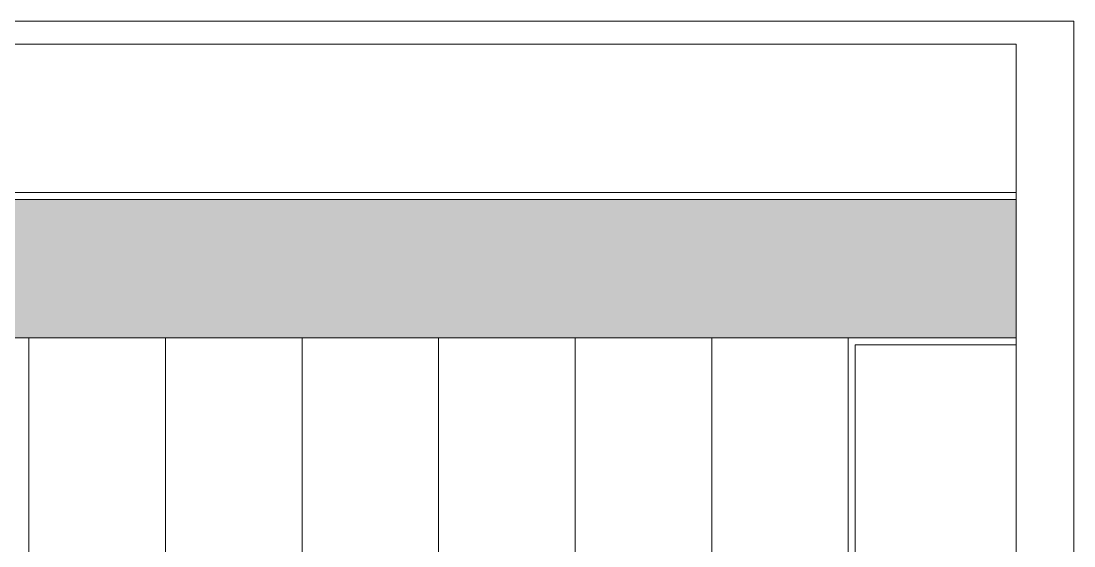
# Model space of a CAD drawing. Header units: millimetres. Extents: x 2178 to 2304, y 1220 to 1359.
# Drawn here: x 2214.23 to 2237.07, y 1347.31 to 1358.69 of the extents above; entities that cross this region are included whole.
import ezdxf

# ---------------------------------------------------------------- set-up
doc = ezdxf.new("R2010")
doc.units = ezdxf.units.MM
doc.layers.get('0').update_dxf_attribs({"lineweight": 0})
doc.layers.add('pisos....', color=7, linetype='Continuous', lineweight=5, true_color=0x7c7f7e)
doc.layers.add('PLUMA 7', color=10, linetype='Continuous', lineweight=0)

msp = doc.modelspace()

# ---------------------------------------------------------------- hatches: boundary and pattern name
h = msp.add_hatch()
h.set_pattern_fill('AR-B816', color=256)
h.paths.add_polyline_path([(2235.82, 1354.824), (2181.776, 1354.824), (2181.776, 1348.97), (2181.776, 1344.149, -0.648232), (2182.176, 1343.97), (2184.776, 1343.97), (2184.776, 1348.97), (2184.776, 1351.824), (2232.176, 1351.824), (2235.82, 1351.824)])
h.paths.add_polyline_path([(2184.688, 1345.438), (2184.933, 1345.438), (2184.933, 1345.644), (2184.688, 1345.644)], flags=24)
h.paths.add_polyline_path([(2181.725, 1343.79), (2182.148, 1343.79), (2182.148, 1344.15), (2181.725, 1344.15)], flags=9)
at = {"layer": 'pisos....'}
h = msp.add_hatch(dxfattribs=at)
h.set_pattern_fill('AR-B816C', color=256, scale=0.001)
h.paths.add_polyline_path([(2184.688, 1345.438), (2184.933, 1345.438), (2184.933, 1345.644), (2184.688, 1345.644)], flags=24)
edge = h.paths.add_edge_path()
edge.add_arc((2183.276, 1353.324), 1.5, 90, 180)
edge.add_line((2181.776, 1353.324), (2181.776, 1344.149))
edge.add_arc((2181.936, 1343.97), 0.24, 0, 131.8103, ccw=False)
edge.add_line((2182.176, 1343.97), (2184.776, 1343.97))
edge.add_line((2184.776, 1343.97), (2184.776, 1348.97))
edge.add_line((2184.776, 1348.97), (2184.776, 1351.824))
edge.add_line((2184.776, 1351.824), (2232.176, 1351.824))
edge.add_line((2232.176, 1351.824), (2235.82, 1351.824))
edge.add_line((2235.82, 1351.824), (2235.82, 1354.824))
edge.add_line((2235.82, 1354.824), (2183.276, 1354.824))

# ---------------------------------------------------------------- linework, layer by layer
for p, q in [((2237.07, 1358.694), (2177.67, 1358.694)), ((2237.07, 1316.694), (2237.07, 1358.694)), ((2235.82, 1358.194), (2178.17, 1358.194)), ((2235.82, 1317.194), (2235.82, 1358.194))]:
    msp.add_line(p, q)
for points in [[(2235.82, 1354.974), (2183.126, 1354.974, 0.414214), (2181.626, 1353.474), (2181.626, 1348.97), (2181.619, 1323.612, 0.414336), (2183.12, 1322.112), (2235.82, 1322.119)], [(2235.82, 1354.824), (2183.276, 1354.824, 0.414214), (2181.776, 1353.324), (2181.776, 1348.97), (2181.776, 1323.769, 0.414214), (2183.276, 1322.269), (2235.82, 1322.269)]]:
    msp.add_lwpolyline(points, format="xyb")
for points in [[(2232.176, 1351.824), (2184.776, 1351.824)], [(2214.401, 1343.97), (2214.401, 1348.97), (2214.401, 1351.824)], [(2217.364, 1343.97), (2217.364, 1348.97), (2217.364, 1351.824)], [(2220.326, 1343.97), (2220.326, 1348.97), (2220.326, 1351.824)], [(2223.289, 1343.97), (2223.289, 1348.97), (2223.289, 1351.824)], [(2226.251, 1343.97), (2226.251, 1348.97), (2226.251, 1351.824)], [(2229.214, 1343.97), (2229.214, 1348.97), (2229.214, 1351.824)]]:
    msp.add_lwpolyline(points)
at = {"layer": 'PLUMA 7'}
for points in [[(2232.201, 1330.269), (2232.176, 1348.97), (2232.176, 1351.824)], [(2232.176, 1351.824), (2235.82, 1351.824)], [(2232.351, 1330.27), (2232.326, 1348.97), (2232.326, 1351.674)], [(2232.326, 1351.674), (2235.82, 1351.674)]]:
    msp.add_lwpolyline(points, dxfattribs=at)

doc.saveas('drawing.dxf')
